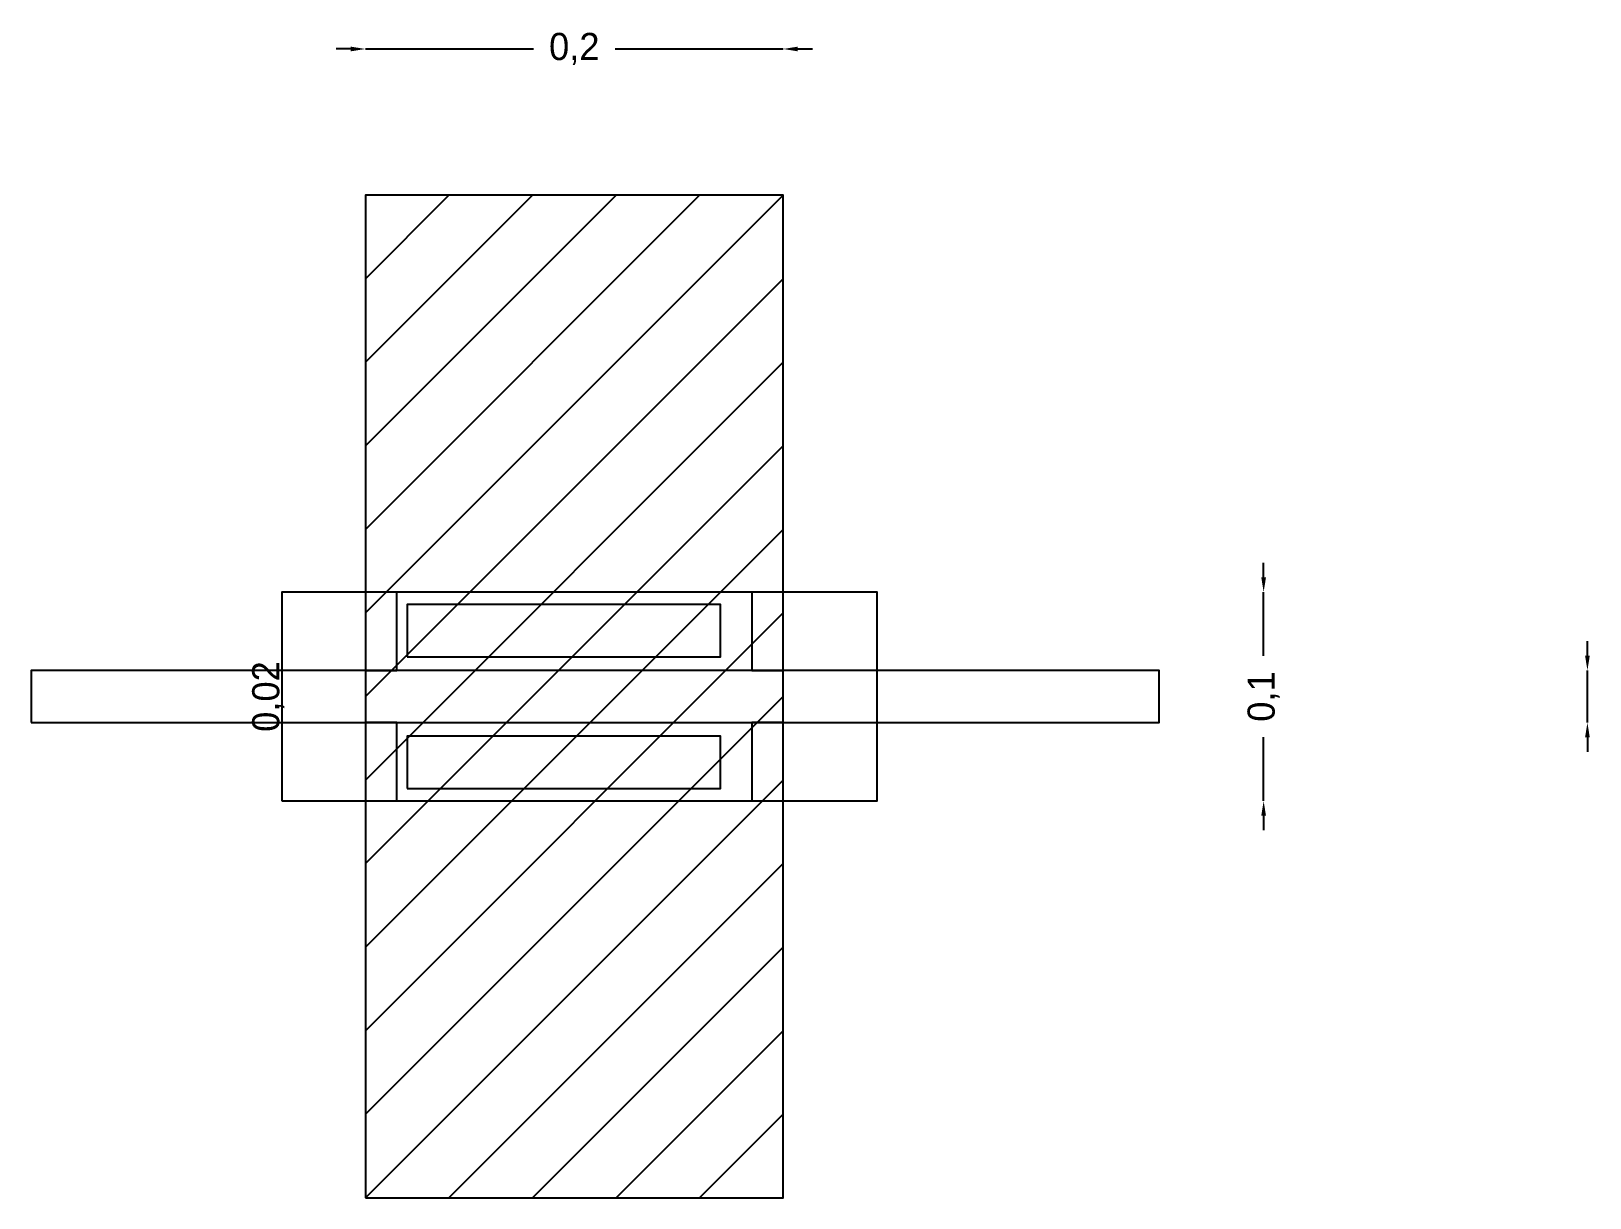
# Model space of a CAD drawing. Header units: metres. Extents: x 0 to 20.8, y 0 to 1.6.
# Drawn here: x 10.18 to 10.926, y 0.1 to 0.659 of the extents above; entities that cross this region are included whole.
import ezdxf

# ---------------------------------------------------------------- set-up
doc = ezdxf.new("R2010")
doc.units = ezdxf.units.M
for name, color, linetype in [('COTAS', 4, 'Continuous'), ('G_MEDIDO', 8, 'Continuous'), ('P_PROPUESTO', 5, 'Continuous')]:
    doc.layers.add(name, color=color, linetype=linetype)
doc.dimstyles.get("Standard").update_dxf_attribs({"dimtxt": 2.5, "dimasz": 2.5, "dimexe": 1.25, "dimexo": 0.625, "dimtad": 1, "dimcen": 2.5, "dimazin": 3, "dimtfac": 1, "dimtmove": 0, "dimatfit": 3})

# ---------------------------------------------------------------- blocks, each defined once
blk = doc.blocks.new('_CLOSEDFILLED')
at = {"color": 0, "linetype": 'BYBLOCK'}
blk.add_solid([(-1, 0.16), (0, 0), (-1, -0.16)], dxfattribs=at)
blk = doc.blocks.new('*D4')
for p, q in [((10.333, 0.65), (10.326, 0.65)), ((10.34, 0.65), (10.34, 0.65)), ((10.34, 0.65), (10.4205, 0.65)), ((10.4595, 0.65), (10.54, 0.65)), ((10.54, 0.65), (10.54, 0.65)), ((10.547, 0.65), (10.554, 0.65))]:
    blk.add_line(p, q)
at = {"layer": 'Defpoints'}
for p in [(10.34, 0.65), (10.34, 0.65), (10.54, 0.65)]:
    blk.add_point(p, dxfattribs=at)
at = {"layer": 'COTAS', "xscale": 0.007, "yscale": 0.007}
blk.add_blockref('_CLOSEDFILLED', (10.34, 0.65), dxfattribs=at)
at = {"layer": 'COTAS', "xscale": 0.007, "yscale": 0.007, "rotation": 180}
blk.add_blockref('_CLOSEDFILLED', (10.54, 0.65), dxfattribs=at)
at = {"layer": 'COTAS', "insert": (10.44, 0.65), "char_height": 0.013, "attachment_point": 5}
blk.add_mtext('0,2', dxfattribs=at)
blk = doc.blocks.new('*D5')
for p, q in [((10.77, 0.397), (10.77, 0.404)), ((10.77, 0.39), (10.77, 0.39)), ((10.77, 0.3595), (10.77, 0.39)), ((10.77, 0.29), (10.77, 0.3205)), ((10.77, 0.29), (10.77, 0.29)), ((10.77, 0.283), (10.77, 0.276))]:
    blk.add_line(p, q)
at = {"layer": 'Defpoints'}
for p in [(10.77, 0.39), (10.77, 0.29), (10.77, 0.29)]:
    blk.add_point(p, dxfattribs=at)
at = {"layer": 'COTAS', "xscale": 0.007, "yscale": 0.007}
for p, rotation in [((10.77, 0.39), 270), ((10.77, 0.29), 90)]:
    blk.add_blockref('_CLOSEDFILLED', p, dxfattribs=dict(at, rotation=rotation))
at = {"layer": 'COTAS', "insert": (10.77, 0.34), "char_height": 0.013, "attachment_point": 5, "rotation": 90}
blk.add_mtext('0,1', dxfattribs=at)
blk = doc.blocks.new('*D6')
for p, q in [((10.925, 0.3595), (10.925, 0.3665)), ((10.925, 0.3525), (10.925, 0.3525)), ((10.925, 0.3275), (10.925, 0.3525)), ((10.925, 0.3275), (10.925, 0.3275)), ((10.925, 0.3205), (10.925, 0.3135))]:
    blk.add_line(p, q)
at = {"layer": 'Defpoints'}
for p in [(10.925, 0.3525), (10.925, 0.3275), (10.925, 0.3275)]:
    blk.add_point(p, dxfattribs=at)
at = {"layer": 'COTAS', "xscale": 0.007, "yscale": 0.007}
for p, rotation in [((10.925, 0.3525), 270), ((10.925, 0.3275), 90)]:
    blk.add_blockref('_CLOSEDFILLED', p, dxfattribs=dict(at, rotation=rotation))
at = {"layer": 'COTAS', "insert": (10.2935, 0.34), "char_height": 0.013, "attachment_point": 5, "rotation": 90}
blk.add_mtext('0,02', dxfattribs=at)

msp = doc.modelspace()

# ---------------------------------------------------------------- linework, layer by layer
at = {"layer": 'G_MEDIDO'}
for p, q in [((10.34, 0.58), (10.34, 0.58)), ((10.34, 0.54), (10.38, 0.58)), ((10.34, 0.5), (10.42, 0.58)), ((10.34, 0.46), (10.46, 0.58)), ((10.34, 0.42), (10.5, 0.58)), ((10.34, 0.38), (10.54, 0.58)), ((10.34, 0.34), (10.54, 0.54)), ((10.34, 0.3), (10.54, 0.5)), ((10.34, 0.26), (10.54, 0.46)), ((10.34, 0.22), (10.54, 0.42)), ((10.34, 0.18), (10.54, 0.38)), ((10.34, 0.14), (10.54, 0.34)), ((10.34, 0.1), (10.54, 0.3)), ((10.38, 0.1), (10.54, 0.26)), ((10.42, 0.1), (10.54, 0.22)), ((10.46, 0.1), (10.54, 0.18)), ((10.5, 0.1), (10.54, 0.14))]:
    msp.add_line(p, q, dxfattribs=at)
msp.add_lwpolyline([(10.34, 0.1), (10.54, 0.1), (10.54, 0.58), (10.34, 0.58)], close=True, dxfattribs=at)
at = {"layer": 'P_PROPUESTO'}
for points in [[(10.3, 0.29), (10.585, 0.29), (10.585, 0.39), (10.3, 0.39)], [(10.34, 0.3525), (10.355, 0.3525), (10.355, 0.39), (10.34, 0.39)], [(10.525, 0.3525), (10.54, 0.3525), (10.54, 0.39), (10.525, 0.39)], [(10.36, 0.359), (10.51, 0.359), (10.51, 0.384), (10.36, 0.384)], [(10.18, 0.3275), (10.72, 0.3275), (10.72, 0.3525), (10.18, 0.3525)], [(10.34, 0.29), (10.355, 0.29), (10.355, 0.3275), (10.34, 0.3275)], [(10.36, 0.296), (10.51, 0.296), (10.51, 0.321), (10.36, 0.321)], [(10.525, 0.29), (10.54, 0.29), (10.54, 0.3275), (10.525, 0.3275)]]:
    msp.add_lwpolyline(points, close=True, dxfattribs=at)

# ---------------------------------------------------------------- dimensions: what is measured, and where the dimension line sits
at = {"layer": 'COTAS'}
dim = msp.add_linear_dim(base=(10.34, 0.65), p1=(10.34, 0.65), p2=(10.54, 0.65), dimstyle='Standard', override={"dimtxt": 0.013, "dimasz": 0.007}, dxfattribs=at)
dim.commit()
dim.dimension.update_dxf_attribs({"geometry": '*D4', "text_midpoint": (10.44, 0.65)})
for base, p1, p2, picture, middle in [((10.77, 0.29), (10.77, 0.29), (10.77, 0.39), '*D5', (10.77, 0.34)), ((10.925, 0.3275), (10.925, 0.3275), (10.925, 0.3525), '*D6', (10.2935, 0.34))]:
    dim = msp.add_linear_dim(base=base, p1=p1, p2=p2, angle=90, dimstyle='Standard', override={"dimtxt": 0.013, "dimasz": 0.007}, dxfattribs=at)
    dim.commit()
    dim.dimension.update_dxf_attribs({"geometry": picture, "text_midpoint": middle})

doc.saveas('drawing.dxf')
